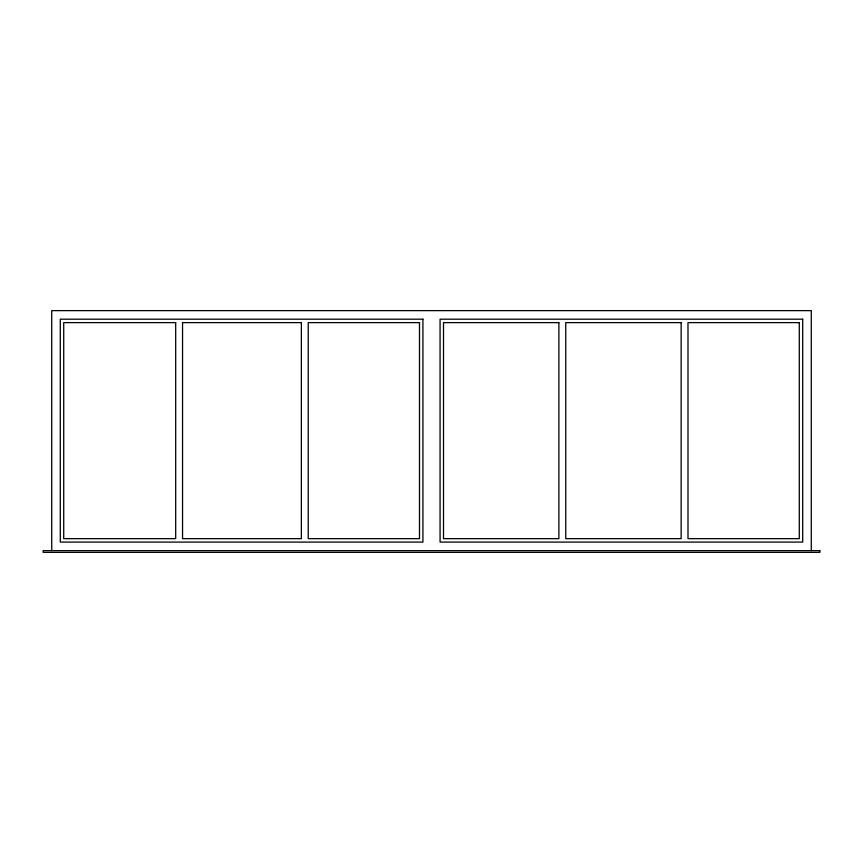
<?xml version="1.0" encoding="UTF-8"?>
<svg xmlns="http://www.w3.org/2000/svg" width="863" height="863" viewBox="0 0 863 863"><rect width="100%" height="100%" fill="white"/><g stroke="black" fill="none" stroke-linecap="round" stroke-linejoin="round"><path stroke-width="1.29" d="M811.274 550.659L811.274 310.626L51.726 310.626L51.726 550.659M422.924 319.191L60.291 319.191L60.291 542.093L422.924 542.093L422.924 319.191M802.709 319.191L440.076 319.191L440.076 542.093L802.709 542.093L802.709 319.191M175.685 322.622L63.722 322.622L63.722 538.663L175.685 538.663L175.685 322.622M301.36 322.622L182.546 322.622L182.546 538.663L301.36 538.663L301.36 322.622M419.494 322.622L308.22 322.622L308.22 538.663L419.494 538.663L419.494 322.622M558.89 322.622L443.506 322.622L443.506 538.663L558.89 538.663L558.89 322.622M681.144 322.622L565.75 322.622L565.75 538.663L681.144 538.663L681.144 322.622M799.278 322.622L687.994 322.622L687.994 538.663L799.278 538.663L799.278 322.622M819.85 550.659L43.15 550.659L43.15 552.374L819.85 552.374L819.85 550.659"/></g></svg>
